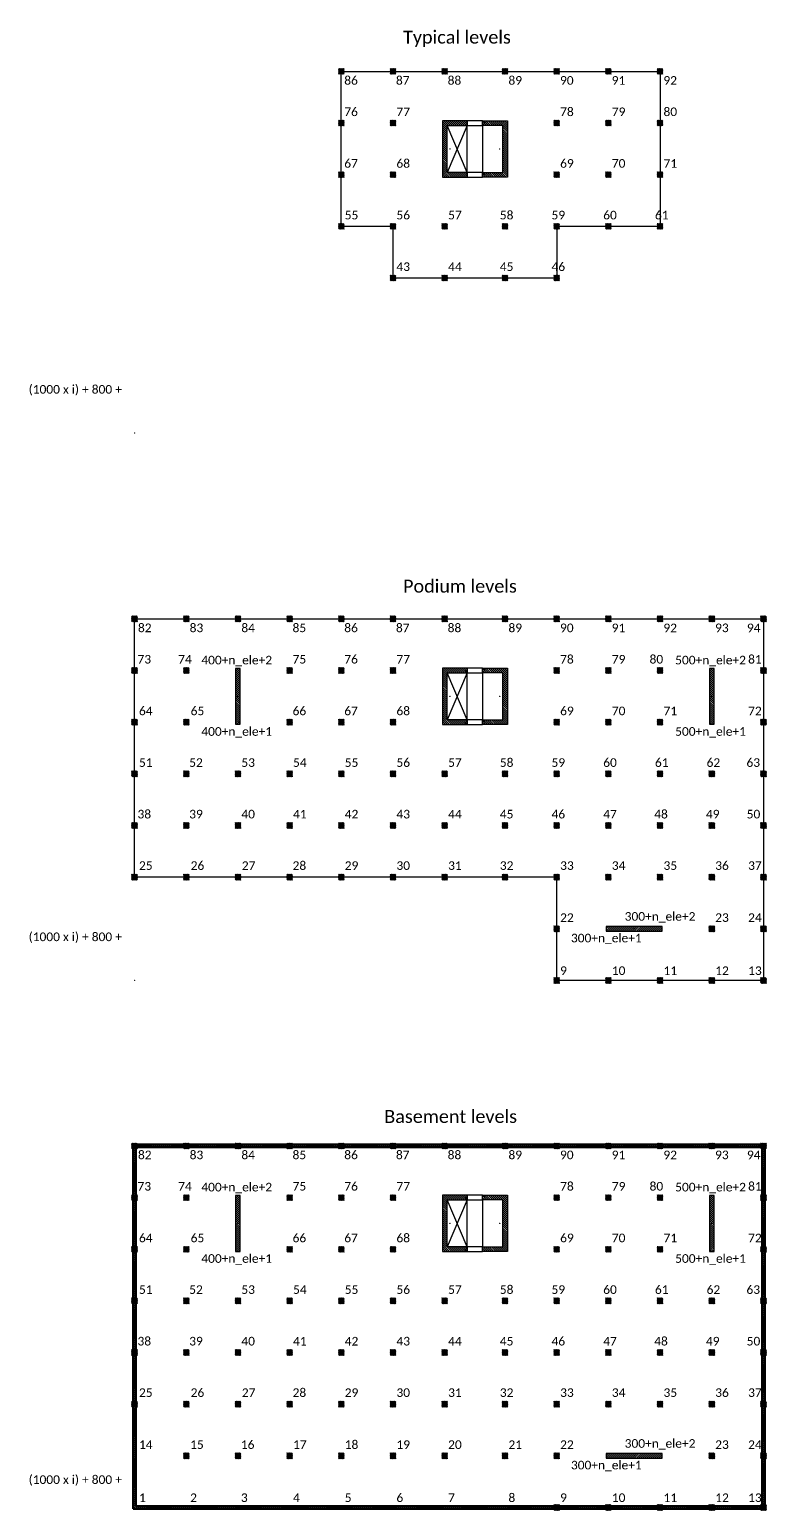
# Model space of a CAD drawing. Header units: inches. Extents: x -30573 to 11520, y -22457 to 4202.
# Drawn here: x -11839 to -7735, y -4053 to 4202 of the extents above; entities that cross this region are included whole.
import ezdxf

# ---------------------------------------------------------------- set-up
doc = ezdxf.new("R2010")
doc.units = ezdxf.units.IN
doc.set_wipeout_variables(frame=1)
doc.header["$PDMODE"] = 35
for name, color, linetype, lineweight in [('CONCRETO1', 6, 'Continuous', 50), ('CONCRETO2', 5, 'Continuous', 30), ('CONCRETO3', 4, 'Continuous', 25), ('CONCRETO7', 8, 'Continuous', 9), ('LAMARILLO', 2, 'Continuous', 15), ('TEXTO', 1, 'Continuous', 13)]:
    doc.layers.add(name, color=color, linetype=linetype, lineweight=lineweight)
doc.styles.add('CopyA1_16', font='calibri.ttf', dxfattribs={"height": 24})
pattern_1 = [(135, (-6079.526, -4132.966), (-5.61266, -5.61266), [])]
pattern_2 = [(135, (-6079.526, -1194.883), (-5.61266, -5.61266), [])]
pattern_3 = [(135, (-6079.526, 1857.094), (-5.61266, -5.61266), [])]

# ---------------------------------------------------------------- blocks, each defined once
blk = doc.blocks.new('C32x32')
blk.add_wipeout([(-16, -16), (16, -16), (16, 16), (-16, 16)]).dxf.layer = 'CONCRETO2'
at = {"layer": 'CONCRETO7'}
h = blk.add_hatch(dxfattribs=at)
h.set_pattern_fill('ANSI31', color=256)
h.set_pattern_definition([(45, (8374.7102, -1283.7708), (-2.245064, 2.245064), [])])
h.paths.add_polyline_path([(-16, -16), (16, -16), (16, 16), (-16, 16)])

msp = doc.modelspace()

# ---------------------------------------------------------------- hatches: boundary and pattern name
at = {"layer": 'CONCRETO7'}
h = msp.add_hatch(dxfattribs=at)
h.set_pattern_fill('ANSI31', color=256, scale=2.5, angle=90)
h.set_pattern_definition(pattern_3)
h.paths.add_polyline_path([(-9401.023, 3405.895), (-9514.023, 3405.895), (-9514.023, 3667.895), (-9401.023, 3667.895), (-9401.023, 3693.895), (-9540.023, 3693.895), (-9540.023, 3379.895), (-9401.023, 3379.895)])
h = msp.add_hatch(dxfattribs=at)
h.set_pattern_fill('ANSI31', color=256, scale=2.5, angle=90)
h.set_pattern_definition(pattern_3)
h.paths.add_polyline_path([(-9317.023, 3405.895), (-9204.023, 3405.895), (-9204.023, 3667.895), (-9317.023, 3667.895), (-9317.023, 3693.895), (-9178.023, 3693.895), (-9178.023, 3379.895), (-9317.023, 3379.895)])
h = msp.add_hatch(dxfattribs=at)
h.set_pattern_fill('ANSI31', color=256, scale=2.5, angle=90)
h.set_pattern_definition([(135, (-4342.0556, -13696.403), (-5.61266, -5.61266), [])])
h.paths.add_polyline_path([(-10692.023, 640.918), (-10692.023, 328.918), (-10666.023, 328.918), (-10666.023, 640.918)])
h = msp.add_hatch(dxfattribs=at)
h.set_pattern_fill('ANSI31', color=256, scale=2.5, angle=90)
h.set_pattern_definition(pattern_2)
h.paths.add_polyline_path([(-9401.023, 353.918), (-9514.023, 353.918), (-9514.023, 615.918), (-9401.023, 615.918), (-9401.023, 641.918), (-9540.023, 641.918), (-9540.023, 327.918), (-9401.023, 327.918)])
h = msp.add_hatch(dxfattribs=at)
h.set_pattern_fill('ANSI31', color=256, scale=2.5, angle=90)
h.set_pattern_definition(pattern_2)
h.paths.add_polyline_path([(-9317.023, 353.918), (-9204.023, 353.918), (-9204.023, 615.918), (-9317.023, 615.918), (-9317.023, 641.918), (-9178.023, 641.918), (-9178.023, 327.918), (-9317.023, 327.918)])
h = msp.add_hatch(dxfattribs=at)
h.set_pattern_fill('ANSI31', color=256, scale=2.5, angle=90)
h.set_pattern_definition([(135, (-1702.0556, -13696.403), (-5.61266, -5.61266), [])])
h.paths.add_polyline_path([(-8052.023, 640.918), (-8052.023, 328.918), (-8026.023, 328.918), (-8026.023, 640.918)])
h = msp.add_hatch(dxfattribs=at)
h.set_pattern_fill('ANSI31', color=256, scale=2.5)
h.set_pattern_definition([(45, (-22652.345, -7148.049), (-5.61266, 5.61266), [])])
h.paths.add_polyline_path([(-8315.023, -798.082), (-8627.023, -798.082), (-8627.023, -824.082), (-8315.023, -824.082)])
h = msp.add_hatch(dxfattribs=at)
h.set_pattern_fill('ANSI31', color=256, scale=2.5, angle=90)
h.set_pattern_definition([(135, (5770.481, 5587.803), (-5.61266, -5.61266), [])])
h.paths.add_polyline_path([(-11263.023, -4045.165), (-11263.023, -2013.165), (-7743.023, -2013.165), (-7743.023, -4045.165)])
h.paths.add_polyline_path([(-11247.023, -4029.165), (-11247.023, -2029.165), (-7759.023, -2029.165), (-7759.023, -4029.165)], flags=16)
h = msp.add_hatch(dxfattribs=at)
h.set_pattern_fill('ANSI31', color=256, scale=2.5, angle=90)
h.set_pattern_definition([(135, (-4342.0556, -16634.4865), (-5.61266, -5.61266), [])])
h.paths.add_polyline_path([(-10692.023, -2297.165), (-10692.023, -2609.165), (-10666.023, -2609.165), (-10666.023, -2297.165)])
h = msp.add_hatch(dxfattribs=at)
h.set_pattern_fill('ANSI31', color=256, scale=2.5, angle=90)
h.set_pattern_definition(pattern_1)
h.paths.add_polyline_path([(-9401.023, -2584.165), (-9514.023, -2584.165), (-9514.023, -2322.165), (-9401.023, -2322.165), (-9401.023, -2296.165), (-9540.023, -2296.165), (-9540.023, -2610.165), (-9401.023, -2610.165)])
h = msp.add_hatch(dxfattribs=at)
h.set_pattern_fill('ANSI31', color=256, scale=2.5, angle=90)
h.set_pattern_definition(pattern_1)
h.paths.add_polyline_path([(-9317.023, -2584.165), (-9204.023, -2584.165), (-9204.023, -2322.165), (-9317.023, -2322.165), (-9317.023, -2296.165), (-9178.023, -2296.165), (-9178.023, -2610.165), (-9317.023, -2610.165)])
h = msp.add_hatch(dxfattribs=at)
h.set_pattern_fill('ANSI31', color=256, scale=2.5, angle=90)
h.set_pattern_definition([(135, (-1702.0556, -16634.4865), (-5.61266, -5.61266), [])])
h.paths.add_polyline_path([(-8052.023, -2297.165), (-8052.023, -2609.165), (-8026.023, -2609.165), (-8026.023, -2297.165)])
h = msp.add_hatch(dxfattribs=at)
h.set_pattern_fill('ANSI31', color=256, scale=2.5)
h.set_pattern_definition([(45, (-22652.345, -10086.132), (-5.61266, 5.61266), [])])
h.paths.add_polyline_path([(-8315.023, -3736.165), (-8627.023, -3736.165), (-8627.023, -3762.165), (-8315.023, -3762.165)])

# ---------------------------------------------------------------- linework, layer by layer
at = {"layer": 'CONCRETO1'}
for points in [[(-11263.023, -4045.165), (-11263.023, -2013.165), (-7743.023, -2013.165), (-7743.023, -4045.165)], [(-11247.023, -4029.165), (-11247.023, -2029.165), (-7759.023, -2029.165), (-7759.023, -4029.165)]]:
    msp.add_lwpolyline(points, close=True, dxfattribs=at)
at = {"layer": 'CONCRETO3'}
for p, q in [((-9401.023, 3405.895), (-9514.023, 3667.895)), ((-9401.023, 3667.895), (-9514.023, 3405.895)), ((-9401.023, 3405.895), (-9401.023, 3667.895)), ((-9317.023, 3667.895), (-9317.023, 3405.895)), ((-9401.023, 353.918), (-9514.023, 615.918)), ((-9401.023, 615.918), (-9514.023, 353.918)), ((-9401.023, 353.918), (-9401.023, 615.918)), ((-9317.023, 615.918), (-9317.023, 353.918)), ((-9401.023, -2584.165), (-9514.023, -2322.165)), ((-9401.023, -2322.165), (-9514.023, -2584.165)), ((-9401.023, -2584.165), (-9401.023, -2322.165)), ((-9317.023, -2322.165), (-9317.023, -2584.165))]:
    msp.add_line(p, q, dxfattribs=at)
for points in [[(-8903.023, 3104.895), (-8903.023, 2816.895), (-9815.023, 2816.895), (-9815.023, 3104.895), (-10103.023, 3104.895), (-10103.023, 3968.895), (-8327.023, 3968.895), (-8327.023, 3104.895)], [(-9401.023, 3405.895), (-9514.023, 3405.895), (-9514.023, 3667.895), (-9401.023, 3667.895), (-9401.023, 3693.895), (-9540.023, 3693.895), (-9540.023, 3379.895), (-9401.023, 3379.895)], [(-9401.023, 3667.895), (-9317.023, 3667.895), (-9317.023, 3693.895), (-9401.023, 3693.895)], [(-9317.023, 3405.895), (-9204.023, 3405.895), (-9204.023, 3667.895), (-9317.023, 3667.895), (-9317.023, 3693.895), (-9178.023, 3693.895), (-9178.023, 3379.895), (-9317.023, 3379.895)], [(-9401.023, 3379.895), (-9317.023, 3379.895), (-9317.023, 3405.895), (-9401.023, 3405.895)], [(-8903.023, -1099.082), (-8903.023, -523.082), (-11255.023, -523.082), (-11255.023, 916.918), (-7751.023, 916.918), (-7751.023, -1099.082)], [(-10692.023, 640.918), (-10692.023, 328.918), (-10666.023, 328.918), (-10666.023, 640.918)], [(-9401.023, 353.918), (-9514.023, 353.918), (-9514.023, 615.918), (-9401.023, 615.918), (-9401.023, 641.918), (-9540.023, 641.918), (-9540.023, 327.918), (-9401.023, 327.918)], [(-9401.023, 615.918), (-9317.023, 615.918), (-9317.023, 641.918), (-9401.023, 641.918)], [(-9317.023, 353.918), (-9204.023, 353.918), (-9204.023, 615.918), (-9317.023, 615.918), (-9317.023, 641.918), (-9178.023, 641.918), (-9178.023, 327.918), (-9317.023, 327.918)], [(-8052.023, 640.918), (-8052.023, 328.918), (-8026.023, 328.918), (-8026.023, 640.918)], [(-9401.023, 327.918), (-9317.023, 327.918), (-9317.023, 353.918), (-9401.023, 353.918)], [(-8315.023, -798.082), (-8627.023, -798.082), (-8627.023, -824.082), (-8315.023, -824.082)], [(-10692.023, -2297.165), (-10692.023, -2609.165), (-10666.023, -2609.165), (-10666.023, -2297.165)], [(-9401.023, -2584.165), (-9514.023, -2584.165), (-9514.023, -2322.165), (-9401.023, -2322.165), (-9401.023, -2296.165), (-9540.023, -2296.165), (-9540.023, -2610.165), (-9401.023, -2610.165)], [(-9401.023, -2322.165), (-9317.023, -2322.165), (-9317.023, -2296.165), (-9401.023, -2296.165)], [(-9317.023, -2584.165), (-9204.023, -2584.165), (-9204.023, -2322.165), (-9317.023, -2322.165), (-9317.023, -2296.165), (-9178.023, -2296.165), (-9178.023, -2610.165), (-9317.023, -2610.165)], [(-8052.023, -2297.165), (-8052.023, -2609.165), (-8026.023, -2609.165), (-8026.023, -2297.165)], [(-9401.023, -2610.165), (-9317.023, -2610.165), (-9317.023, -2584.165), (-9401.023, -2584.165)], [(-8315.023, -3736.165), (-8627.023, -3736.165), (-8627.023, -3762.165), (-8315.023, -3762.165)]]:
    msp.add_lwpolyline(points, close=True, dxfattribs=at)
for p in [(-9497.936, 3536.895), (-9220.11, 3536.895), (-10679.023, 484.918), (-9497.936, 484.918), (-9220.11, 484.918), (-8039.023, 484.918), (-8471.023, -811.082), (-10679.023, -2453.165), (-9497.936, -2453.165), (-9220.11, -2453.165), (-8039.023, -2453.165), (-8471.023, -3749.165)]:
    msp.add_point(p, dxfattribs=at)
at = {"layer": 'LAMARILLO'}
for p in [(-11255.023, 1952.895), (-11255.023, -1099.082), (-11255.023, -4037.165)]:
    msp.add_point(p, dxfattribs=at)

# ---------------------------------------------------------------- texts
at = {"layer": 'TEXTO', "attachment_point": 4, "style": 'CopyA1_16'}
for s, insert, char_height in [('Typical levels', (-9758.91, 4150.761), 72), ('86', (-10086.716, 3918.335), 48), ('87', (-9798.716, 3918.335), 48), ('88', (-9510.716, 3918.335), 48), ('89', (-9171.989, 3918.335), 48), ('90', (-8884.739, 3918.335), 48), ('91', (-8596.739, 3918.335), 48), ('92', (-8308.739, 3918.335), 48), ('76', (-10086.592, 3743.426), 48), ('77', (-9795.989, 3743.426), 48), ('78', (-8883.989, 3743.426), 48), ('79', (-8595.989, 3743.426), 48), ('80', (-8308.138, 3743.426), 48), ('67', (-10086.592, 3455.426), 48), ('68', (-9795.989, 3455.426), 48), ('69', (-8883.989, 3455.426), 48), ('70', (-8595.989, 3455.426), 48), ('71', (-8307.989, 3455.426), 48), ('55', (-10083.989, 3167.426), 48), ('56', (-9795.989, 3167.426), 48), ('57', (-9507.989, 3167.426), 48), ('58', (-9219.989, 3167.426), 48), ('59', (-8931.989, 3167.426), 48), ('60', (-8643.989, 3167.426), 48), ('61', (-8355.989, 3167.426), 48), ('43', (-9795.989, 2879.966), 48), ('44', (-9507.989, 2879.966), 48), ('45', (-9219.989, 2879.966), 48), ('46', (-8931.989, 2879.966), 48), ('(1000 x i) + 800 +', (-11844.929, 2191.107), 48), ('Podium levels', (-9758.91, 1098.785), 72), ('82', (-11235.989, 866.359), 48), ('83', (-10947.989, 866.359), 48), ('84', (-10659.989, 866.359), 48), ('85', (-10374.716, 866.359), 48), ('86', (-10086.716, 866.359), 48), ('87', (-9798.716, 866.359), 48), ('88', (-9510.716, 866.359), 48), ('89', (-9171.989, 866.359), 48), ('90', (-8884.739, 866.359), 48), ('91', (-8596.739, 866.359), 48), ('92', (-8308.739, 866.359), 48), ('93', (-8020.739, 866.359), 48), ('94', (-7843.262, 866.359), 48), ('73', (-11238.592, 691.449), 48), ('74', (-11012.053, 691.449), 48), ('400+n_ele+2', (-10883.139, 681.957), 48), ('75', (-10374.592, 691.449), 48), ('76', (-10086.592, 691.449), 48), ('77', (-9795.989, 691.449), 48), ('78', (-8883.989, 691.449), 48), ('79', (-8595.989, 691.449), 48), ('80', (-8385.667, 691.449), 48), ('500+n_ele+2', (-8243.139, 681.957), 48), ('81', (-7836.701, 691.449), 48), ('64', (-11230.284, 403.449), 48), ('65', (-10942.284, 403.449), 48), ('66', (-10374.592, 403.449), 48), ('67', (-10086.592, 403.449), 48), ('68', (-9795.989, 403.449), 48), ('69', (-8883.989, 403.449), 48), ('70', (-8595.989, 403.449), 48), ('71', (-8307.989, 403.449), 48), ('72', (-7836.701, 403.449), 48), ('400+n_ele+1', (-10883.139, 284.007), 48), ('500+n_ele+1', (-8243.139, 284.007), 48), ('51', (-11230.284, 115.449), 48), ('52', (-10950.592, 115.449), 48), ('53', (-10659.989, 115.449), 48), ('54', (-10371.989, 115.449), 48), ('55', (-10083.989, 115.449), 48), ('56', (-9795.989, 115.449), 48), ('57', (-9507.989, 115.449), 48), ('58', (-9219.989, 115.449), 48), ('59', (-8931.989, 115.449), 48), ('60', (-8643.989, 115.449), 48), ('61', (-8355.989, 115.449), 48), ('62', (-8067.989, 115.449), 48), ('63', (-7845.946, 115.449), 48), ('38', (-11238.592, -172.01), 48), ('39', (-10950.592, -172.01), 48), ('40', (-10659.989, -172.01), 48), ('41', (-10371.989, -172.01), 48), ('42', (-10083.989, -172.01), 48), ('43', (-9795.989, -172.01), 48), ('44', (-9507.989, -172.01), 48), ('45', (-9219.989, -172.01), 48), ('46', (-8931.989, -172.01), 48), ('47', (-8643.989, -172.01), 48), ('48', (-8359.854, -172.01), 48), ('49', (-8071.854, -172.01), 48), ('50', (-7844.762, -172.01), 48), ('25', (-11230.284, -458.842), 48), ('26', (-10942.284, -458.842), 48), ('27', (-10657.312, -458.842), 48), ('28', (-10374.592, -458.842), 48), ('29', (-10083.989, -458.842), 48), ('30', (-9795.989, -458.842), 48), ('31', (-9507.989, -458.842), 48), ('32', (-9219.989, -458.842), 48), ('33', (-8883.989, -458.842), 48), ('34', (-8595.989, -458.842), 48), ('35', (-8307.989, -458.842), 48), ('36', (-8019.989, -458.842), 48), ('37', (-7836.701, -458.842), 48), ('22', (-8883.989, -748.694), 48), ('300+n_ele+2', (-8524.436, -747.001), 48), ('23', (-8019.989, -748.694), 48), ('24', (-7836.701, -748.694), 48), ('(1000 x i) + 800 +', (-11844.929, -860.87), 48), ('300+n_ele+1', (-8823.892, -867.621), 48), ('9', (-8883.989, -1044.584), 48), ('10', (-8595.989, -1044.584), 48), ('11', (-8307.989, -1044.584), 48), ('12', (-8019.989, -1044.584), 48), ('13', (-7836.701, -1044.584), 48), ('Basement levels', (-9863.75, -1857.678), 72), ('82', (-11235.989, -2071.724), 48), ('83', (-10947.989, -2071.724), 48), ('84', (-10659.989, -2071.724), 48), ('85', (-10374.716, -2071.724), 48), ('86', (-10086.716, -2071.724), 48), ('87', (-9798.716, -2071.724), 48), ('88', (-9510.716, -2071.724), 48), ('89', (-9171.989, -2071.724), 48), ('90', (-8884.739, -2071.724), 48), ('91', (-8596.739, -2071.724), 48), ('92', (-8308.739, -2071.724), 48), ('93', (-8020.739, -2071.724), 48), ('94', (-7843.262, -2071.724), 48), ('73', (-11238.592, -2246.634), 48), ('74', (-11012.053, -2246.634), 48), ('400+n_ele+2', (-10883.139, -2256.126), 48), ('75', (-10374.592, -2246.634), 48), ('76', (-10086.592, -2246.634), 48), ('77', (-9795.989, -2246.634), 48), ('78', (-8883.989, -2246.634), 48), ('79', (-8595.989, -2246.634), 48), ('80', (-8385.667, -2246.634), 48), ('500+n_ele+2', (-8243.139, -2256.126), 48), ('81', (-7836.701, -2246.634), 48), ('64', (-11230.284, -2534.634), 48), ('65', (-10942.284, -2534.634), 48), ('66', (-10374.592, -2534.634), 48), ('67', (-10086.592, -2534.634), 48), ('68', (-9795.989, -2534.634), 48), ('69', (-8883.989, -2534.634), 48), ('70', (-8595.989, -2534.634), 48), ('71', (-8307.989, -2534.634), 48), ('72', (-7836.701, -2534.634), 48), ('400+n_ele+1', (-10883.139, -2654.077), 48), ('500+n_ele+1', (-8243.139, -2654.077), 48), ('51', (-11230.284, -2822.634), 48), ('52', (-10950.592, -2822.634), 48), ('53', (-10659.989, -2822.634), 48), ('54', (-10371.989, -2822.634), 48), ('55', (-10083.989, -2822.634), 48), ('56', (-9795.989, -2822.634), 48), ('57', (-9507.989, -2822.634), 48), ('58', (-9219.989, -2822.634), 48), ('59', (-8931.989, -2822.634), 48), ('60', (-8643.989, -2822.634), 48), ('61', (-8355.989, -2822.634), 48), ('62', (-8067.989, -2822.634), 48), ('63', (-7845.946, -2822.634), 48), ('38', (-11238.592, -3110.094), 48), ('39', (-10950.592, -3110.094), 48), ('40', (-10659.989, -3110.094), 48), ('41', (-10371.989, -3110.094), 48), ('42', (-10083.989, -3110.094), 48), ('43', (-9795.989, -3110.094), 48), ('44', (-9507.989, -3110.094), 48), ('45', (-9219.989, -3110.094), 48), ('46', (-8931.989, -3110.094), 48), ('47', (-8643.989, -3110.094), 48), ('48', (-8359.854, -3110.094), 48), ('49', (-8071.854, -3110.094), 48), ('50', (-7844.762, -3110.094), 48), ('25', (-11230.284, -3396.926), 48), ('26', (-10942.284, -3396.926), 48), ('27', (-10657.312, -3396.926), 48), ('28', (-10374.592, -3396.926), 48), ('29', (-10083.989, -3396.926), 48), ('30', (-9795.989, -3396.926), 48), ('31', (-9507.989, -3396.926), 48), ('32', (-9219.989, -3396.926), 48), ('33', (-8883.989, -3396.926), 48), ('34', (-8595.989, -3396.926), 48), ('35', (-8307.989, -3396.926), 48), ('36', (-8019.989, -3396.926), 48), ('37', (-7836.701, -3396.926), 48), ('14', (-11230.284, -3686.777), 48), ('15', (-10945.312, -3686.777), 48), ('16', (-10662.592, -3686.777), 48), ('17', (-10371.989, -3686.777), 48), ('18', (-10083.989, -3686.777), 48), ('19', (-9795.989, -3686.777), 48), ('20', (-9507.989, -3686.777), 48), ('21', (-9171.989, -3686.777), 48), ('22', (-8883.989, -3686.777), 48), ('300+n_ele+2', (-8524.436, -3685.084), 48), ('23', (-8019.989, -3686.777), 48), ('24', (-7836.701, -3686.777), 48), ('300+n_ele+1', (-8823.892, -3805.704), 48), ('(1000 x i) + 800 +', (-11844.929, -3886.883), 48), ('1', (-11230.284, -3982.667), 48), ('2', (-10945.312, -3982.667), 48), ('3', (-10662.592, -3982.667), 48), ('4', (-10371.989, -3982.667), 48), ('5', (-10083.989, -3982.667), 48), ('6', (-9795.989, -3982.667), 48), ('7', (-9507.989, -3982.667), 48), ('8', (-9171.989, -3982.667), 48), ('9', (-8883.989, -3982.667), 48), ('10', (-8595.989, -3982.667), 48), ('11', (-8307.989, -3982.667), 48), ('12', (-8019.989, -3982.667), 48), ('13', (-7836.701, -3982.667), 48)]:
    msp.add_mtext(s, dxfattribs=dict(at, insert=insert, char_height=char_height))

# ---------------------------------------------------------------- next in the draw order: block references
at = {"layer": 'TEXTO'}
for p in [(-10103.023, 3968.895), (-9815.023, 3968.895), (-9527.023, 3968.895), (-9191.023, 3968.895), (-8903.023, 3968.895), (-8615.023, 3968.895), (-8327.023, 3968.895), (-10103.023, 3680.895), (-9815.023, 3680.895), (-8903.023, 3680.895), (-8615.023, 3680.895), (-8327.023, 3680.895), (-10103.023, 3392.895), (-9815.023, 3392.895), (-8903.023, 3392.895), (-8615.023, 3392.895), (-8327.023, 3392.895), (-10103.023, 3104.895), (-9815.023, 3104.895), (-9527.023, 3104.895), (-9191.023, 3104.895), (-8903.023, 3104.895), (-8615.023, 3104.895), (-8327.023, 3104.895), (-9815.023, 2816.895), (-9527.023, 2816.895), (-9191.023, 2816.895), (-8903.023, 2816.895), (-11255.023, 916.918), (-10967.023, 916.918), (-10679.023, 916.918), (-10391.023, 916.918), (-10103.023, 916.918), (-9815.023, 916.918), (-9527.023, 916.918), (-9191.023, 916.918), (-8903.023, 916.918), (-8615.023, 916.918), (-8327.023, 916.918), (-8039.023, 916.918), (-7751.023, 916.918), (-11255.023, 628.918), (-10967.023, 628.918), (-10391.023, 628.918), (-10103.023, 628.918), (-9815.023, 628.918), (-8903.023, 628.918), (-8615.023, 628.918), (-8327.023, 628.918), (-7751.023, 628.918), (-11255.023, 340.918), (-10967.023, 340.918), (-10391.023, 340.918), (-10103.023, 340.918), (-9815.023, 340.918), (-8903.023, 340.918), (-8615.023, 340.918), (-8327.023, 340.918), (-7751.023, 340.918), (-11255.023, 52.918), (-10967.023, 52.918), (-10679.023, 52.918), (-10391.023, 52.918), (-10103.023, 52.918), (-9815.023, 52.918), (-9527.023, 52.918), (-9191.023, 52.918), (-8903.023, 52.918), (-8615.023, 52.918), (-8327.023, 52.918), (-8039.023, 52.918), (-7751.023, 52.918), (-11255.023, -235.082), (-10967.023, -235.082), (-10679.023, -235.082), (-10391.023, -235.082), (-10103.023, -235.082), (-9815.023, -235.082), (-9527.023, -235.082), (-9191.023, -235.082), (-8903.023, -235.082), (-8615.023, -235.082), (-8327.023, -235.082), (-8039.023, -235.082), (-7751.023, -235.082), (-11255.023, -523.082), (-10967.023, -523.082), (-10679.023, -523.082), (-10391.023, -523.082), (-10103.023, -523.082), (-9815.023, -523.082), (-9527.023, -523.082), (-9191.023, -523.082), (-8903.023, -523.082), (-8615.023, -523.082), (-8327.023, -523.082), (-8039.023, -523.082), (-7751.023, -523.082), (-8903.023, -811.082), (-8039.023, -811.082), (-7751.023, -811.082), (-8903.023, -1099.082), (-8615.023, -1099.082), (-8327.023, -1099.082), (-8039.023, -1099.082), (-7751.023, -1099.082), (-11255.023, -2021.165), (-10967.023, -2021.165), (-10679.023, -2021.165), (-10391.023, -2021.165), (-10103.023, -2021.165), (-9815.023, -2021.165), (-9527.023, -2021.165), (-9191.023, -2021.165), (-8903.023, -2021.165), (-8615.023, -2021.165), (-8327.023, -2021.165), (-8039.023, -2021.165), (-7751.023, -2021.165), (-11255.023, -2309.165), (-10967.023, -2309.165), (-10391.023, -2309.165), (-10103.023, -2309.165), (-9815.023, -2309.165), (-8903.023, -2309.165), (-8615.023, -2309.165), (-8327.023, -2309.165), (-7751.023, -2309.165), (-11255.023, -2597.165), (-10967.023, -2597.165), (-10391.023, -2597.165), (-10103.023, -2597.165), (-9815.023, -2597.165), (-8903.023, -2597.165), (-8615.023, -2597.165), (-8327.023, -2597.165), (-7751.023, -2597.165), (-11255.023, -2885.165), (-10967.023, -2885.165), (-10679.023, -2885.165), (-10391.023, -2885.165), (-10103.023, -2885.165), (-9815.023, -2885.165), (-9527.023, -2885.165), (-9191.023, -2885.165), (-8903.023, -2885.165), (-8615.023, -2885.165), (-8327.023, -2885.165), (-8039.023, -2885.165), (-7751.023, -2885.165), (-11255.023, -3173.165), (-10967.023, -3173.165), (-10679.023, -3173.165), (-10391.023, -3173.165), (-10103.023, -3173.165), (-9815.023, -3173.165), (-9527.023, -3173.165), (-9191.023, -3173.165), (-8903.023, -3173.165), (-8615.023, -3173.165), (-8327.023, -3173.165), (-8039.023, -3173.165), (-7751.023, -3173.165), (-11255.023, -3461.165), (-10967.023, -3461.165), (-10679.023, -3461.165), (-10391.023, -3461.165), (-10103.023, -3461.165), (-9815.023, -3461.165), (-9527.023, -3461.165), (-9191.023, -3461.165), (-8903.023, -3461.165), (-8615.023, -3461.165), (-8327.023, -3461.165), (-8039.023, -3461.165), (-7751.023, -3461.165), (-10967.023, -3749.165), (-10679.023, -3749.165), (-10391.023, -3749.165), (-10103.023, -3749.165), (-9815.023, -3749.165), (-9527.023, -3749.165), (-9191.023, -3749.165), (-8903.023, -3749.165), (-8039.023, -3749.165), (-7751.023, -3749.165), (-8903.023, -4037.165), (-8615.023, -4037.165), (-8327.023, -4037.165), (-8039.023, -4037.165), (-7751.023, -4037.165)]:
    msp.add_blockref('C32x32', p, dxfattribs=at)

doc.saveas('drawing.dxf')
